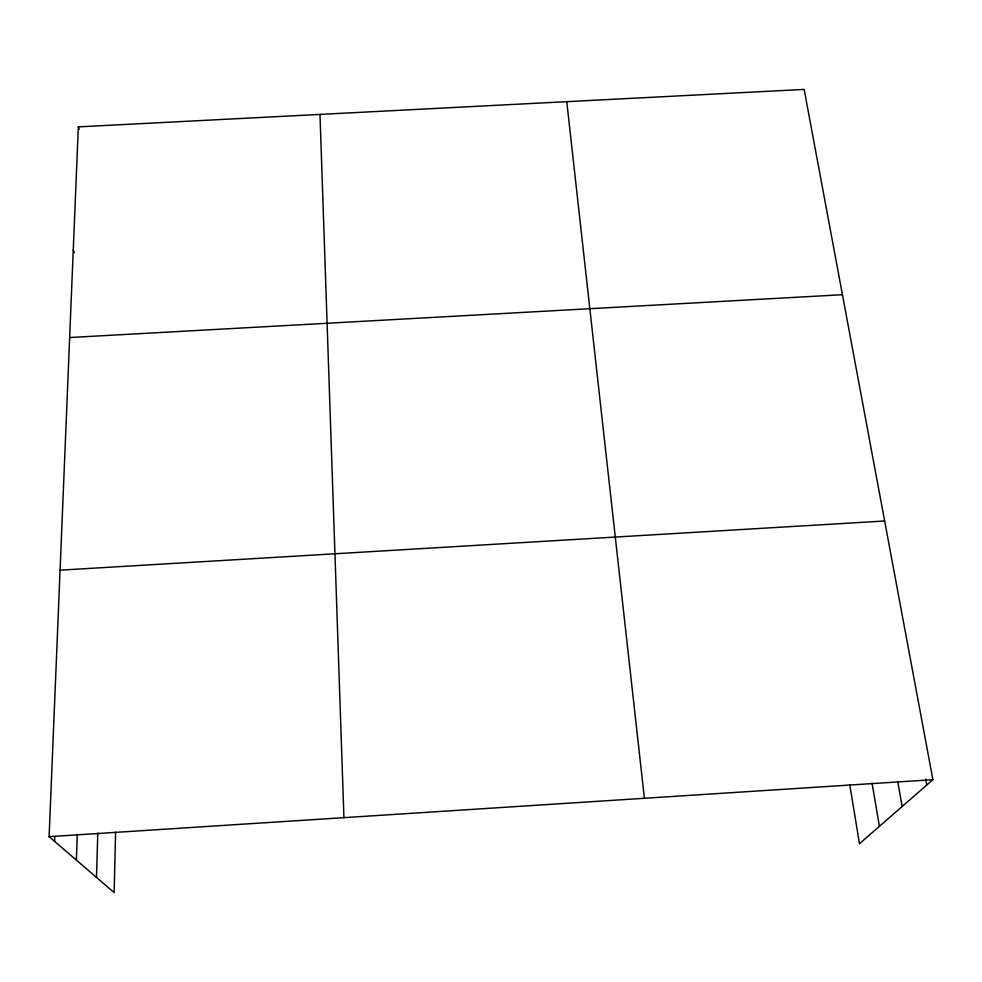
<?xml version="1.0" encoding="UTF-8"?>
<svg xmlns="http://www.w3.org/2000/svg" width="982" height="982" viewBox="0 0 982 982"><rect width="100%" height="100%" fill="white"/><g stroke="black" fill="none" stroke-linecap="round" stroke-linejoin="round"><path stroke-width="1.47" d="M115.606 832.171L114.133 892.577L49.1 836.664L78.327 126.874L804.148 89.423L932.9 779.683L859.483 843.71L849.774 784.839M96.506 877.417L97.783 833.067M76.375 860.109L77.247 834.369M54.575 841.378L54.759 836.86M49.1 836.664L932.9 779.683M60.074 570.174L884.647 521M69.648 337.538L842.446 294.71M73.245 250.042L74.35 252.718M78.327 126.874L79.247 129.452M925.621 779.07L926.726 785.072M897.72 781.476L902.163 806.492M872.053 783.157L879.418 826.328M566.761 101.674L644.401 798.28M319.985 114.403L343.933 817.65"/></g></svg>
